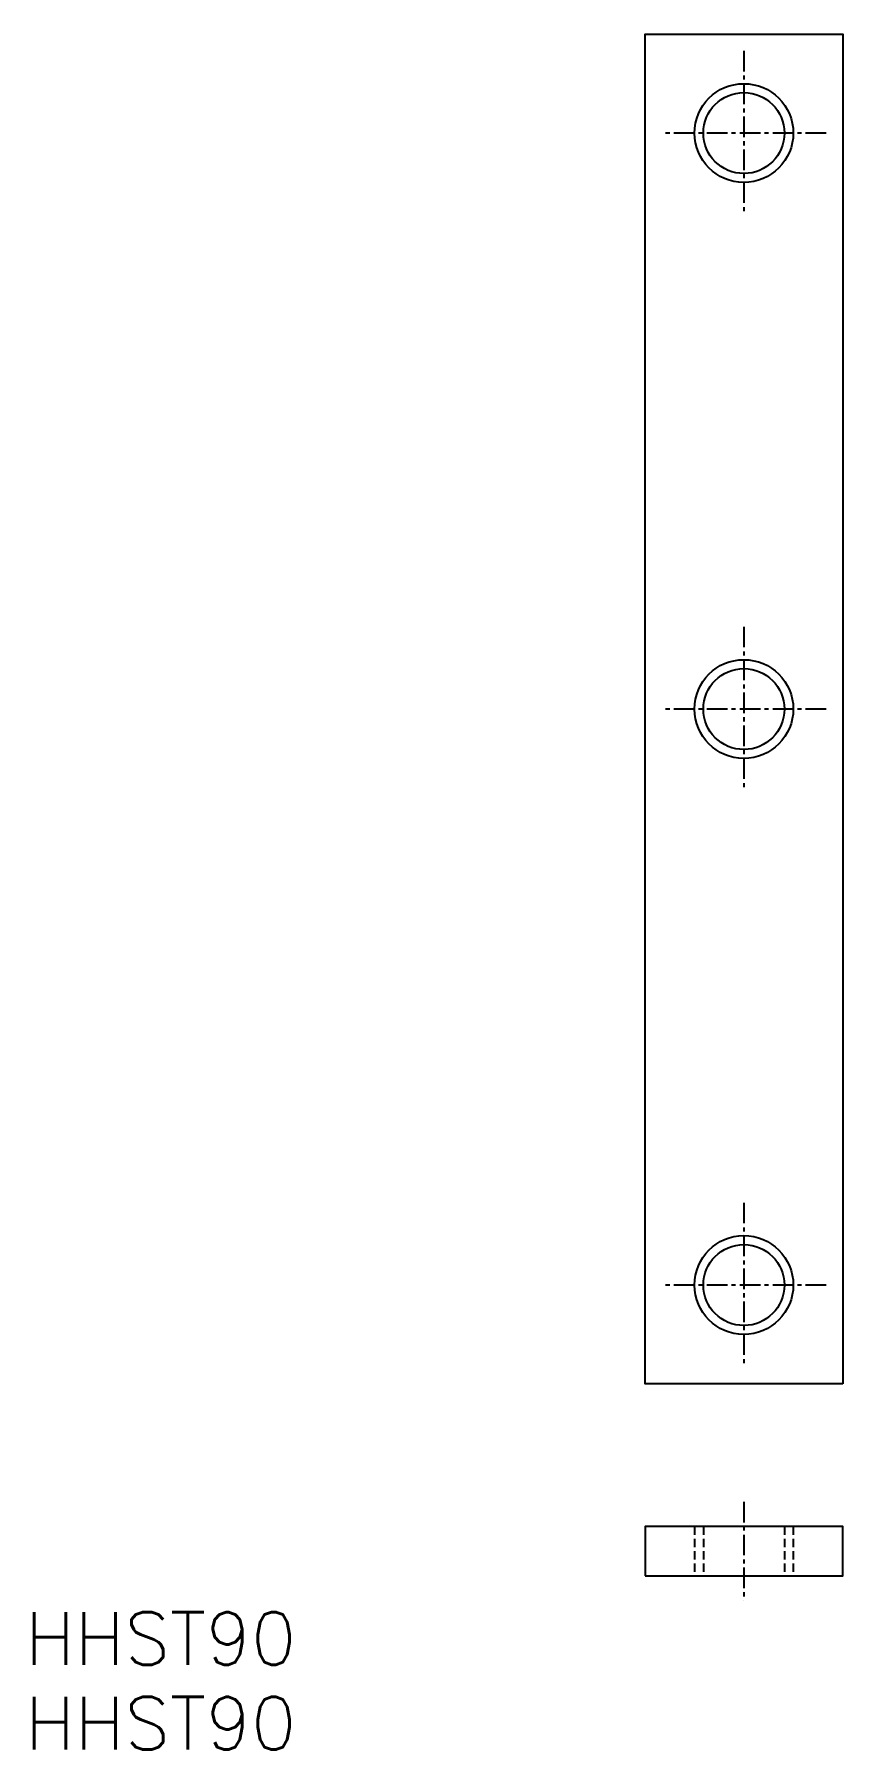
# Model space of a CAD drawing. Extents: x -43 to 6, y -28 to 76.
import ezdxf

# ---------------------------------------------------------------- set-up
doc = ezdxf.new("R2010")
doc.units = 0
doc.linetypes.add('CENTER', pattern=[2, 1.25, -0.25, 0.25, -0.25])
doc.linetypes.add('DASHED', pattern=[0.75, 0.5, -0.25])
doc.layers.get('0').update_dxf_attribs({"linetype": 'CONTINUOUS'})
doc.layers.add('CENTER', color=1, linetype='CENTER')
doc.styles.get("Standard").update_dxf_attribs({"font": 'txt.shx', "bigfont": 'bigfont.shx'})

msp = doc.modelspace()

# ---------------------------------------------------------------- linework, layer by layer
at = {"color": 3, "linetype": 'DASHED'}
for p, q in [((-3, -14.67), (-3, -17.67)), ((-2.46, -14.67), (-2.46, -17.67)), ((2.46, -14.67), (2.46, -17.67)), ((3, -14.67), (3, -17.67))]:
    msp.add_line(p, q, dxfattribs=at)
at = {"color": 7, "linetype": 'CONTINUOUS'}
for points in [[(6, -6), (-6, -6), (-6, 76), (6, 76)], [(-6, -17.67), (6, -17.67), (6, -14.67), (-6, -14.67)]]:
    msp.add_lwpolyline(points, close=True, dxfattribs=at)
at = {"color": 3, "linetype": 'CONTINUOUS'}
for centre in [(0, 70), (0, 35), (0, 0)]:
    msp.add_circle(centre, 3, dxfattribs=at)
at = {"color": 7, "linetype": 'CONTINUOUS'}
for centre in [(0, 70), (0, 35), (0, 0)]:
    msp.add_circle(centre, 2.46, dxfattribs=at)
at = {"layer": 'CENTER', "color": 1, "linetype": 'CENTER'}
for p, q in [((0, 75), (0, 65)), ((5, 70), (-5, 70)), ((0, 40), (0, 30)), ((5, 35), (-5, 35)), ((0, 5), (0, -5)), ((5, 0), (-5, 0)), ((0, -13.17), (0, -19.17))]:
    msp.add_line(p, q, dxfattribs=at)

# ---------------------------------------------------------------- texts
at = {"color": 7, "linetype": 'CONTINUOUS'}
for p in [(-43.64, -23.07), (-43.64, -28.23)]:
    msp.add_text('HHST90', height=3.2, dxfattribs=at).set_placement(p)

doc.saveas('drawing.dxf')
